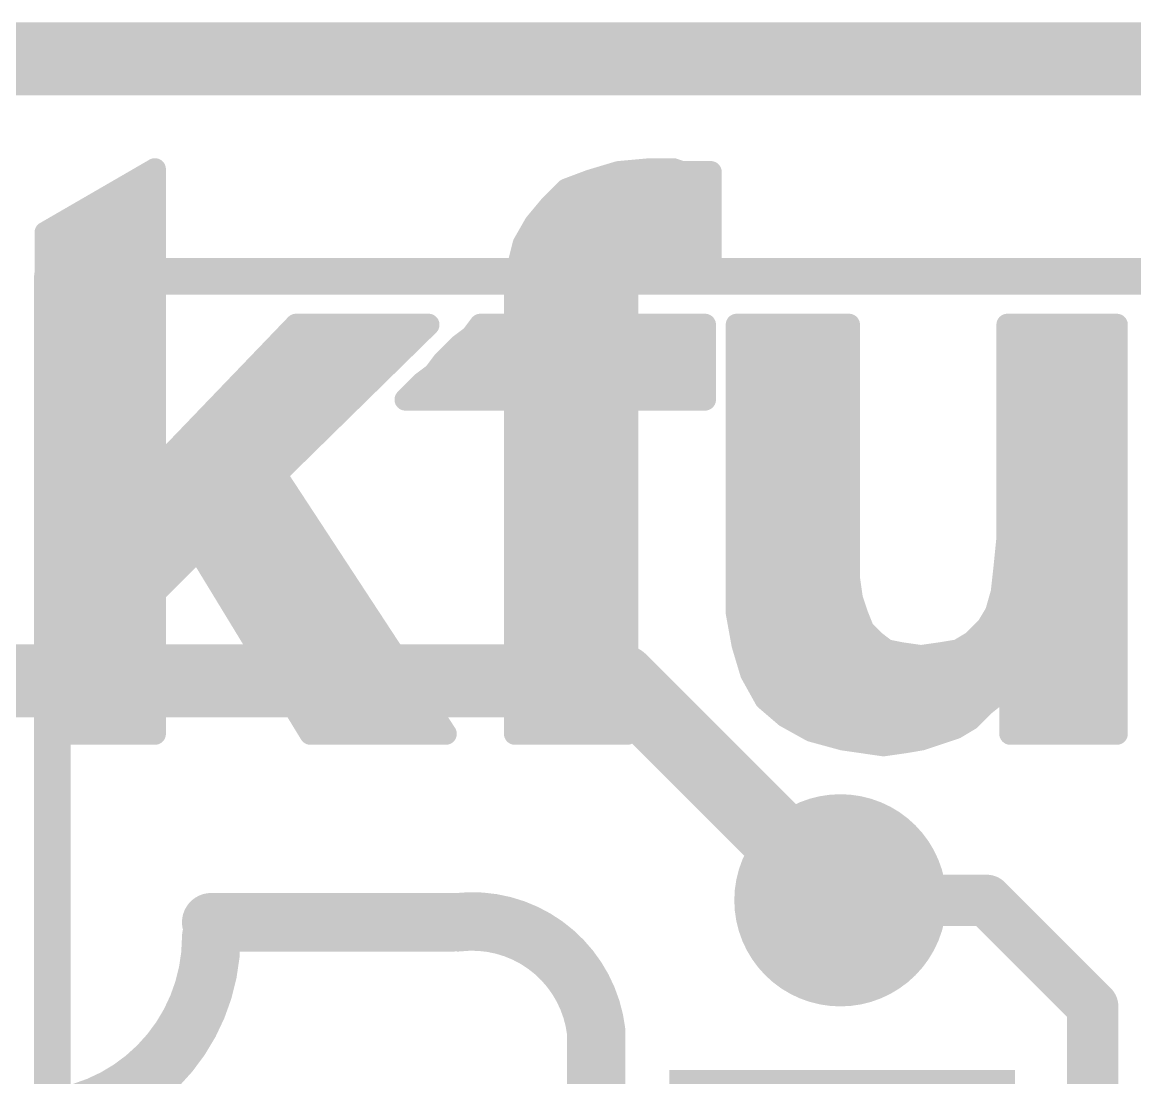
# Model space of a CAD drawing. Extents: x -29 to 78, y -18 to 17.
# Drawn here: x 12.653 to 16.516, y 12.973 to 16.637 of the extents above; entities that cross this region are included whole.
import ezdxf

# ---------------------------------------------------------------- set-up
doc = ezdxf.new("R2010")
doc.units = 0
for name, color, linetype in [('1', 12, 'CONTINUOUS'), ('16', 53, 'CONTINUOUS'), ('18', 110, 'CONTINUOUS'), ('20', 53, 'CONTINUOUS'), ('21', 41, 'CONTINUOUS'), ('22', 40, 'CONTINUOUS')]:
    doc.layers.add(name, color=color, linetype=linetype)

# ---------------------------------------------------------------- blocks, each defined once
blk = doc.blocks.new('RECT')
blk.add_solid([(-0.5, -0.5), (0.5, -0.5), (-0.5, 0.5), (0.5, 0.5)])
blk = doc.blocks.new('ROUNDV')
at = {"const_width": 0.5}
blk.add_lwpolyline([(0, -0.25, 1), (0, 0.25, 1), (0, -0.25)], format="xyb", dxfattribs=at)

msp = doc.modelspace()

# ---------------------------------------------------------------- linework, layer by layer
at = {"layer": '1'}
for points, const_width in [([(0, 16.51), (21.59, 16.51)], 0.254), ([(16.002, 13.589), (15.494, 13.589)], 0.1778), ([(16.3703, 13.2207), (16.002, 13.589)], 0.1778), ([(16.3703, 9.2583), (16.3703, 13.2207)], 0.1778)]:
    msp.add_lwpolyline(points, dxfattribs=dict(at, const_width=const_width))
at = {"layer": '1', "const_width": 0.0889}
for points in [[(15.494, 13.6334, 1), (15.494, 13.5446)], [(16.0334, 13.6204, 1), (15.9706, 13.5576)], [(16.002, 13.5446, 1), (16.002, 13.6334)], [(16.4148, 13.2207, 1), (16.3258, 13.2207)], [(16.3389, 13.1893, 1), (16.4017, 13.2521)]]:
    msp.add_lwpolyline(points, format="xyb", dxfattribs=at)
at = {"layer": '16', "const_width": 0.254}
for points in [[(0, 16.51), (21.59, 16.51)], [(14.732, 14.351), (10.037, 14.351)], [(14.732, 14.351), (15.494, 13.589)]]:
    msp.add_lwpolyline(points, dxfattribs=at)
at = {"layer": '16', "const_width": 0.127}
for points in [[(14.7769, 14.3959, 1), (14.6871, 14.3061)], [(14.732, 14.2875, 1), (14.732, 14.4145)], [(15.4491, 13.5441, 1), (15.5389, 13.6339)]]:
    msp.add_lwpolyline(points, format="xyb", dxfattribs=at)
at = {"layer": '20', "const_width": 0.2032}
msp.add_lwpolyline([(0, 16.51), (21.59, 16.51)], dxfattribs=at)
at = {"layer": '21'}
for points, const_width in [([(12.734, 15.907), (13.114, 16.127)], 0.0762), ([(13.114, 16.127), (13.114, 15.077)], 0.0762), ([(14.624, 16.087), (14.724, 16.117)], 0.0762), ([(14.724, 16.117), (14.834, 16.127)], 0.0762), ([(14.834, 16.127), (14.914, 16.127)], 0.0762), ([(14.914, 16.127), (14.944, 16.117)], 0.0762), ([(14.944, 16.117), (15.044, 16.117)], 0.0762), ([(15.044, 16.117), (15.044, 15.827)], 0.0762), ([(13.0297, 16.0782), (13.114, 16.0782)], 0.0762), ([(14.544, 16.057), (14.624, 16.087)], 0.0762), ([(14.6005, 16.0782), (15.044, 16.0782)], 0.0762), ([(14.484, 15.997), (14.544, 16.057)], 0.0762), ([(12.8981, 16.002), (13.114, 16.002)], 0.0762), ([(14.434, 15.937), (14.484, 15.997)], 0.0762), ([(14.489, 16.002), (15.044, 16.002)], 0.0762), ([(12.7665, 15.9258), (13.114, 15.9258)], 0.0762), ([(14.394, 15.867), (14.434, 15.937)], 0.0762), ([(14.4276, 15.9258), (15.044, 15.9258)], 0.0762), ([(12.734, 14.167), (12.734, 15.907)], 0.0762), ([(12.734, 15.8496), (13.114, 15.8496)], 0.0762), ([(14.374, 15.787), (14.394, 15.867)], 0.0762), ([(14.3897, 15.8496), (15.044, 15.8496)], 0.0762), ([(14.804, 15.807), (14.784, 15.797)], 0.0762), ([(14.864, 15.827), (14.804, 15.807)], 0.0762), ([(15.044, 15.827), (14.864, 15.827)], 0.0762), ([(12.734, 15.7734), (13.114, 15.7734)], 0.0762), ([(14.364, 15.697), (14.374, 15.787)], 0.0762), ([(14.3725, 15.7734), (14.7761, 15.7734)], 0.0762), ([(14.774, 15.767), (14.764, 15.747)], 0.0762), ([(14.784, 15.797), (14.774, 15.767)], 0.0762), ([(14.764, 15.747), (14.754, 15.707)], 0.0762), ([(12.734, 15.6972), (13.114, 15.6972)], 0.0762), ([(14.364, 15.6972), (14.754, 15.6972)], 0.0762), ([(14.364, 15.587), (14.364, 15.697)], 0.0762), ([(14.754, 15.707), (14.754, 15.587)], 0.0762), ([(12.734, 15.621), (13.114, 15.621)], 0.0762), ([(14.364, 15.621), (14.754, 15.621)], 0.0762), ([(13.114, 15.077), (13.604, 15.587)], 0.0762), ([(14.064, 15.587), (13.534, 15.067)], 0.0762), ([(13.604, 15.587), (14.064, 15.587)], 0.0762), ([(14.214, 15.547), (14.244, 15.587)], 0.0762), ([(14.244, 15.587), (14.364, 15.587)], 0.0762), ([(14.754, 15.587), (15.024, 15.587)], 0.0762), ([(15.024, 15.587), (15.024, 15.327)], 0.0762), ([(15.134, 14.587), (15.134, 15.587)], 0.0762), ([(15.134, 15.587), (15.524, 15.587)], 0.0762), ([(15.524, 15.587), (15.524, 14.707)], 0.0762), ([(16.074, 14.847), (16.074, 15.587)], 0.0762), ([(16.074, 15.587), (16.454, 15.587)], 0.0762), ([(16.454, 15.587), (16.454, 14.167)], 0.0762), ([(12.734, 15.5448), (13.114, 15.5448)], 0.0762), ([(13.5635, 15.5448), (14.021, 15.5448)], 0.0762), ([(14.174, 15.517), (14.214, 15.547)], 0.0762), ([(14.2111, 15.5448), (15.024, 15.5448)], 0.0762), ([(15.134, 15.5448), (15.524, 15.5448)], 0.0762), ([(16.074, 15.5448), (16.454, 15.5448)], 0.0762), ([(14.114, 15.457), (14.174, 15.517)], 0.0762), ([(12.734, 15.4686), (13.114, 15.4686)], 0.0762), ([(13.4902, 15.4686), (13.9433, 15.4686)], 0.0762), ([(14.084, 15.417), (14.114, 15.457)], 0.0762), ([(14.1256, 15.4686), (15.024, 15.4686)], 0.0762), ([(15.134, 15.4686), (15.524, 15.4686)], 0.0762), ([(16.074, 15.4686), (16.454, 15.4686)], 0.0762), ([(14.044, 15.387), (14.084, 15.417)], 0.0762), ([(12.734, 15.3924), (13.114, 15.3924)], 0.0762), ([(13.417, 15.3924), (13.8657, 15.3924)], 0.0762), ([(13.984, 15.327), (14.044, 15.387)], 0.0762), ([(14.0512, 15.3924), (15.024, 15.3924)], 0.0762), ([(15.134, 15.3924), (15.524, 15.3924)], 0.0762), ([(16.074, 15.3924), (16.454, 15.3924)], 0.0762), ([(12.734, 15.3162), (13.114, 15.3162)], 0.0762), ([(13.3438, 15.3162), (13.788, 15.3162)], 0.0762), ([(14.364, 15.327), (13.984, 15.327)], 0.0762), ([(14.364, 14.167), (14.364, 15.327)], 0.0762), ([(14.364, 15.3162), (14.754, 15.3162)], 0.0762), ([(15.024, 15.327), (14.754, 15.327)], 0.0762), ([(14.754, 15.327), (14.754, 14.167)], 0.0762), ([(15.134, 15.3162), (15.524, 15.3162)], 0.0762), ([(16.074, 15.3162), (16.454, 15.3162)], 0.0762), ([(12.734, 15.24), (13.114, 15.24)], 0.0762), ([(13.2706, 15.24), (13.7103, 15.24)], 0.0762), ([(14.364, 15.24), (14.754, 15.24)], 0.0762), ([(15.134, 15.24), (15.524, 15.24)], 0.0762), ([(16.074, 15.24), (16.454, 15.24)], 0.0762), ([(12.734, 15.1638), (13.114, 15.1638)], 0.0762), ([(13.1974, 15.1638), (13.6327, 15.1638)], 0.0762), ([(14.364, 15.1638), (14.754, 15.1638)], 0.0762), ([(15.134, 15.1638), (15.524, 15.1638)], 0.0762), ([(16.074, 15.1638), (16.454, 15.1638)], 0.0762), ([(12.734, 15.0876), (13.114, 15.0876)], 0.0762), ([(13.1242, 15.0876), (13.555, 15.0876)], 0.0762), ([(13.534, 15.067), (14.124, 14.167)], 0.0762), ([(14.364, 15.0876), (14.754, 15.0876)], 0.0762), ([(15.134, 15.0876), (15.524, 15.0876)], 0.0762), ([(16.074, 15.0876), (16.454, 15.0876)], 0.0762), ([(12.734, 15.0114), (13.5704, 15.0114)], 0.0762), ([(14.364, 15.0114), (14.754, 15.0114)], 0.0762), ([(15.134, 15.0114), (15.524, 15.0114)], 0.0762), ([(16.074, 15.0114), (16.454, 15.0114)], 0.0762), ([(12.734, 14.9352), (13.6204, 14.9352)], 0.0762), ([(14.364, 14.9352), (14.754, 14.9352)], 0.0762), ([(15.134, 14.9352), (15.524, 14.9352)], 0.0762), ([(16.074, 14.9352), (16.454, 14.9352)], 0.0762), ([(12.734, 14.859), (13.6704, 14.859)], 0.0762), ([(14.364, 14.859), (14.754, 14.859)], 0.0762), ([(15.134, 14.859), (15.524, 14.859)], 0.0762), ([(16.064, 14.747), (16.074, 14.847)], 0.0762), ([(16.074, 14.859), (16.454, 14.859)], 0.0762), ([(13.264, 14.807), (13.114, 14.657)], 0.0762), ([(13.654, 14.167), (13.264, 14.807)], 0.0762), ([(12.734, 14.7828), (13.2398, 14.7828)], 0.0762), ([(13.2787, 14.7828), (13.7203, 14.7828)], 0.0762), ([(14.364, 14.7828), (14.754, 14.7828)], 0.0762), ([(15.134, 14.7828), (15.524, 14.7828)], 0.0762), ([(16.0676, 14.7828), (16.454, 14.7828)], 0.0762), ([(16.054, 14.657), (16.064, 14.747)], 0.0762), ([(12.734, 14.7066), (13.1636, 14.7066)], 0.0762), ([(13.3252, 14.7066), (13.7703, 14.7066)], 0.0762), ([(14.364, 14.7066), (14.754, 14.7066)], 0.0762), ([(15.134, 14.7066), (15.5241, 14.7066)], 0.0762), ([(15.524, 14.707), (15.534, 14.637)], 0.0762), ([(16.0595, 14.7066), (16.454, 14.7066)], 0.0762), ([(13.114, 14.657), (13.114, 14.167)], 0.0762), ([(16.034, 14.587), (16.054, 14.657)], 0.0762), ([(12.734, 14.6304), (13.114, 14.6304)], 0.0762), ([(13.3716, 14.6304), (13.8202, 14.6304)], 0.0762), ([(14.364, 14.6304), (14.754, 14.6304)], 0.0762), ([(15.134, 14.6304), (15.5362, 14.6304)], 0.0762), ([(15.534, 14.637), (15.554, 14.577)], 0.0762), ([(16.0464, 14.6304), (16.454, 14.6304)], 0.0762), ([(15.154, 14.477), (15.134, 14.587)], 0.0762), ([(15.554, 14.577), (15.574, 14.527)], 0.0762), ([(16.004, 14.537), (16.034, 14.587)], 0.0762), ([(12.734, 14.5542), (13.114, 14.5542)], 0.0762), ([(13.4181, 14.5542), (13.8702, 14.5542)], 0.0762), ([(14.364, 14.5542), (14.754, 14.5542)], 0.0762), ([(15.14, 14.5542), (15.5631, 14.5542)], 0.0762), ([(15.574, 14.527), (15.614, 14.487)], 0.0762), ([(15.954, 14.487), (16.004, 14.537)], 0.0762), ([(16.0143, 14.5542), (16.454, 14.5542)], 0.0762), ([(15.614, 14.487), (15.654, 14.457)], 0.0762), ([(15.904, 14.457), (15.954, 14.487)], 0.0762), ([(12.734, 14.478), (13.114, 14.478)], 0.0762), ([(13.4645, 14.478), (13.9201, 14.478)], 0.0762), ([(14.364, 14.478), (14.754, 14.478)], 0.0762), ([(15.1538, 14.478), (15.626, 14.478)], 0.0762), ([(15.184, 14.377), (15.154, 14.477)], 0.0762), ([(15.654, 14.457), (15.704, 14.447)], 0.0762), ([(15.844, 14.447), (15.904, 14.457)], 0.0762), ([(15.939, 14.478), (16.454, 14.478)], 0.0762), ([(15.704, 14.447), (15.774, 14.437)], 0.0762), ([(15.774, 14.437), (15.844, 14.447)], 0.0762), ([(12.734, 14.4018), (13.114, 14.4018)], 0.0762), ([(13.5109, 14.4018), (13.9701, 14.4018)], 0.0762), ([(14.364, 14.4018), (14.754, 14.4018)], 0.0762), ([(15.1766, 14.4018), (16.454, 14.4018)], 0.0762), ([(15.234, 14.287), (15.184, 14.377)], 0.0762), ([(16.084, 14.367), (16.044, 14.307)], 0.0762), ([(16.084, 14.167), (16.084, 14.367)], 0.0762), ([(12.734, 14.3256), (13.114, 14.3256)], 0.0762), ([(13.5574, 14.3256), (14.02, 14.3256)], 0.0762), ([(14.364, 14.3256), (14.754, 14.3256)], 0.0762), ([(15.2126, 14.3256), (16.0564, 14.3256)], 0.0762), ([(16.044, 14.307), (15.994, 14.267)], 0.0762), ([(16.084, 14.3256), (16.454, 14.3256)], 0.0762), ([(15.304, 14.227), (15.234, 14.287)], 0.0762), ([(15.994, 14.267), (15.944, 14.217)], 0.0762), ([(12.734, 14.2494), (13.114, 14.2494)], 0.0762), ([(13.6038, 14.2494), (14.07, 14.2494)], 0.0762), ([(14.364, 14.2494), (14.754, 14.2494)], 0.0762), ([(15.2779, 14.2494), (15.9764, 14.2494)], 0.0762), ([(15.394, 14.177), (15.304, 14.227)], 0.0762), ([(15.944, 14.217), (15.894, 14.187)], 0.0762), ([(16.084, 14.2494), (16.454, 14.2494)], 0.0762), ([(15.894, 14.187), (15.774, 14.147)], 0.0762), ([(12.734, 14.1732), (13.114, 14.1732)], 0.0762), ([(13.114, 14.167), (12.734, 14.167)], 0.0762), ([(13.6502, 14.1732), (14.1199, 14.1732)], 0.0762), ([(14.124, 14.167), (13.654, 14.167)], 0.0762), ([(14.364, 14.1732), (14.754, 14.1732)], 0.0762), ([(14.754, 14.167), (14.364, 14.167)], 0.0762), ([(15.504, 14.147), (15.394, 14.177)], 0.0762), ([(15.4079, 14.1732), (15.8526, 14.1732)], 0.0762), ([(15.644, 14.127), (15.504, 14.147)], 0.0762), ([(15.774, 14.147), (15.714, 14.137)], 0.0762), ([(16.084, 14.1732), (16.454, 14.1732)], 0.0762), ([(16.454, 14.167), (16.084, 14.167)], 0.0762), ([(15.714, 14.137), (15.644, 14.127)], 0.0762), ([(14.1526, 13.5128), (13.3096, 13.5128)], 0.2032), ([(14.6463, 3.3782), (14.6463, 13.1318)], 0.2032)]:
    msp.add_lwpolyline(points, dxfattribs=dict(at, const_width=const_width))
for points, const_width in [([(13.1331, 16.127, 1), (13.095, 16.127)], 0.0381), ([(13.1235, 16.1105, 1), (13.1045, 16.1435)], 0.0381), ([(14.7223, 16.136, 1), (14.7257, 16.098)], 0.0381), ([(14.7295, 16.0988, 1), (14.7185, 16.1352)], 0.0381), ([(14.834, 16.1461, 1), (14.834, 16.108)], 0.0381), ([(14.8357, 16.108, 1), (14.8323, 16.146)], 0.0381), ([(14.92, 16.1451, 1), (14.908, 16.1089)], 0.0381), ([(14.914, 16.108, 1), (14.914, 16.1461)], 0.0381), ([(14.944, 16.1361, 1), (14.944, 16.098)], 0.0381), ([(14.938, 16.0989, 1), (14.95, 16.1351)], 0.0381), ([(15.0631, 16.117, 1), (15.025, 16.117)], 0.0381), ([(15.044, 16.098, 1), (15.044, 16.1361)], 0.0381), ([(13.0297, 16.0973, 1), (13.0297, 16.0592)], 0.0381), ([(13.114, 16.0592, 1), (13.114, 16.0973)], 0.0381), ([(14.6005, 16.0973, 1), (14.6005, 16.0592)], 0.0381), ([(14.6185, 16.1052, 1), (14.6295, 16.0688)], 0.0381), ([(14.6307, 16.0692, 1), (14.6173, 16.1048)], 0.0381), ([(15.044, 16.0592, 1), (15.044, 16.0973)], 0.0381), ([(14.5373, 16.0748, 1), (14.5507, 16.0392)], 0.0381), ([(14.5575, 16.0435, 1), (14.5305, 16.0705)], 0.0381), ([(12.8981, 16.0211, 1), (12.8981, 15.983)], 0.0381), ([(13.114, 15.983, 1), (13.114, 16.0211)], 0.0381), ([(14.4986, 15.9848, 1), (14.4694, 16.0092)], 0.0381), ([(14.489, 16.0211, 1), (14.489, 15.983)], 0.0381), ([(15.044, 15.983, 1), (15.044, 16.0211)], 0.0381), ([(14.4705, 16.0105, 1), (14.4975, 15.9835)], 0.0381), ([(12.7665, 15.9449, 1), (12.7665, 15.9068)], 0.0381), ([(13.114, 15.9068, 1), (13.114, 15.9449)], 0.0381), ([(14.4276, 15.9449, 1), (14.4276, 15.9068)], 0.0381), ([(14.4194, 15.9492, 1), (14.4486, 15.9248)], 0.0381), ([(14.4505, 15.9275, 1), (14.4175, 15.9465)], 0.0381), ([(15.044, 15.9068, 1), (15.044, 15.9449)], 0.0381), ([(12.753, 15.907, 1), (12.7149, 15.907)], 0.0381), ([(12.7245, 15.9235, 1), (12.7435, 15.8905)], 0.0381), ([(12.734, 15.8687, 1), (12.734, 15.8306)], 0.0381), ([(13.114, 15.8306, 1), (13.114, 15.8687)], 0.0381), ([(14.3897, 15.8687, 1), (14.3897, 15.8306)], 0.0381), ([(14.3775, 15.8765, 1), (14.4105, 15.8575)], 0.0381), ([(14.4125, 15.8624, 1), (14.3755, 15.8716)], 0.0381), ([(15.044, 15.8306, 1), (15.044, 15.8687)], 0.0381), ([(14.798, 15.8251, 1), (14.81, 15.7889)], 0.0381), ([(14.8125, 15.79, 1), (14.7955, 15.824)], 0.0381), ([(14.864, 15.846, 1), (14.864, 15.8079)], 0.0381), ([(14.87, 15.8089, 1), (14.858, 15.8451)], 0.0381), ([(15.025, 15.827, 1), (15.0631, 15.827)], 0.0381), ([(15.044, 15.8079, 1), (15.044, 15.846)], 0.0381), ([(12.734, 15.7925, 1), (12.734, 15.7544)], 0.0381), ([(13.114, 15.7544, 1), (13.114, 15.7925)], 0.0381), ([(14.3725, 15.7925, 1), (14.3725, 15.7544)], 0.0381), ([(14.3555, 15.7916, 1), (14.3925, 15.7824)], 0.0381), ([(14.3929, 15.7849, 1), (14.3551, 15.7891)], 0.0381), ([(14.791, 15.7585, 1), (14.757, 15.7755)], 0.0381), ([(14.7755, 15.814, 1), (14.7925, 15.78)], 0.0381), ([(14.8021, 15.791, 1), (14.7659, 15.803)], 0.0381), ([(14.7761, 15.7544, 1), (14.7761, 15.7925)], 0.0381), ([(14.747, 15.7555, 1), (14.781, 15.7385)], 0.0381), ([(14.7825, 15.7424, 1), (14.7455, 15.7516)], 0.0381), ([(14.7559, 15.773, 1), (14.7921, 15.761)], 0.0381), ([(12.734, 15.7163, 1), (12.734, 15.6782)], 0.0381), ([(13.114, 15.6782, 1), (13.114, 15.7163)], 0.0381), ([(14.364, 15.7163, 1), (14.364, 15.6782)], 0.0381), ([(14.3831, 15.697, 1), (14.345, 15.697)], 0.0381), ([(14.7731, 15.707, 1), (14.735, 15.707)], 0.0381), ([(14.7355, 15.7116, 1), (14.7725, 15.7024)], 0.0381), ([(14.754, 15.6782, 1), (14.754, 15.7163)], 0.0381), ([(14.3451, 15.6991, 1), (14.3829, 15.6949)], 0.0381), ([(12.734, 15.6401, 1), (12.734, 15.602)], 0.0381), ([(13.114, 15.602, 1), (13.114, 15.6401)], 0.0381), ([(14.364, 15.6401, 1), (14.364, 15.602)], 0.0381), ([(14.754, 15.602, 1), (14.754, 15.6401)], 0.0381), ([(13.604, 15.6061, 1), (13.604, 15.568)], 0.0381), ([(13.6177, 15.5738, 1), (13.5903, 15.6002)], 0.0381), ([(14.0773, 15.5734, 1), (14.0507, 15.6006)], 0.0381), ([(14.064, 15.568, 1), (14.064, 15.6061)], 0.0381), ([(14.244, 15.6061, 1), (14.244, 15.568)], 0.0381), ([(14.2592, 15.5756, 1), (14.2288, 15.5984)], 0.0381), ([(14.345, 15.587, 1), (14.3831, 15.587)], 0.0381), ([(14.364, 15.568, 1), (14.364, 15.6061)], 0.0381), ([(14.754, 15.6061, 1), (14.754, 15.568)], 0.0381), ([(14.735, 15.587, 1), (14.7731, 15.587)], 0.0381), ([(15.0431, 15.587, 1), (15.005, 15.587)], 0.0381), ([(15.024, 15.568, 1), (15.024, 15.6061)], 0.0381), ([(15.134, 15.6061, 1), (15.134, 15.568)], 0.0381), ([(15.1531, 15.587, 1), (15.115, 15.587)], 0.0381), ([(15.5431, 15.587, 1), (15.505, 15.587)], 0.0381), ([(15.524, 15.568, 1), (15.524, 15.6061)], 0.0381), ([(16.0931, 15.587, 1), (16.055, 15.587)], 0.0381), ([(16.074, 15.6061, 1), (16.074, 15.568)], 0.0381), ([(16.4731, 15.587, 1), (16.435, 15.587)], 0.0381), ([(16.454, 15.568, 1), (16.454, 15.6061)], 0.0381), ([(12.734, 15.5639, 1), (12.734, 15.5258)], 0.0381), ([(13.114, 15.5258, 1), (13.114, 15.5639)], 0.0381), ([(13.5635, 15.5639, 1), (13.5635, 15.5258)], 0.0381), ([(14.021, 15.5258, 1), (14.021, 15.5639)], 0.0381), ([(14.2111, 15.5639, 1), (14.2111, 15.5258)], 0.0381), ([(14.1988, 15.5584, 1), (14.2292, 15.5356)], 0.0381), ([(14.2254, 15.5318, 1), (14.2026, 15.5622)], 0.0381), ([(15.024, 15.5258, 1), (15.024, 15.5639)], 0.0381), ([(15.134, 15.5639, 1), (15.134, 15.5258)], 0.0381), ([(15.524, 15.5258, 1), (15.524, 15.5639)], 0.0381), ([(16.074, 15.5639, 1), (16.074, 15.5258)], 0.0381), ([(16.454, 15.5258, 1), (16.454, 15.5639)], 0.0381), ([(14.1626, 15.5322, 1), (14.1854, 15.5018)], 0.0381), ([(14.1875, 15.5035, 1), (14.1605, 15.5305)], 0.0381), ([(12.734, 15.4877, 1), (12.734, 15.4496)], 0.0381), ([(13.114, 15.4496, 1), (13.114, 15.4877)], 0.0381), ([(13.4902, 15.4877, 1), (13.4902, 15.4496)], 0.0381), ([(13.9433, 15.4496, 1), (13.9433, 15.4877)], 0.0381), ([(14.1292, 15.4456, 1), (14.0988, 15.4684)], 0.0381), ([(14.1256, 15.4877, 1), (14.1256, 15.4496)], 0.0381), ([(15.024, 15.4496, 1), (15.024, 15.4877)], 0.0381), ([(15.134, 15.4877, 1), (15.134, 15.4496)], 0.0381), ([(15.524, 15.4496, 1), (15.524, 15.4877)], 0.0381), ([(16.074, 15.4877, 1), (16.074, 15.4496)], 0.0381), ([(16.454, 15.4496, 1), (16.454, 15.4877)], 0.0381), ([(14.0954, 15.4018, 1), (14.0726, 15.4322)], 0.0381), ([(14.1005, 15.4705, 1), (14.1275, 15.4435)], 0.0381), ([(12.734, 15.4115, 1), (12.734, 15.3734)], 0.0381), ([(13.114, 15.3734, 1), (13.114, 15.4115)], 0.0381), ([(13.417, 15.4115, 1), (13.417, 15.3734)], 0.0381), ([(13.8657, 15.3734, 1), (13.8657, 15.4115)], 0.0381), ([(14.0326, 15.4022, 1), (14.0554, 15.3718)], 0.0381), ([(14.0575, 15.3735, 1), (14.0305, 15.4005)], 0.0381), ([(14.0512, 15.4115, 1), (14.0512, 15.3734)], 0.0381), ([(14.0688, 15.4284, 1), (14.0992, 15.4056)], 0.0381), ([(15.024, 15.3734, 1), (15.024, 15.4115)], 0.0381), ([(15.134, 15.4115, 1), (15.134, 15.3734)], 0.0381), ([(15.524, 15.3734, 1), (15.524, 15.4115)], 0.0381), ([(16.074, 15.4115, 1), (16.074, 15.3734)], 0.0381), ([(16.454, 15.3734, 1), (16.454, 15.4115)], 0.0381), ([(12.734, 15.3353, 1), (12.734, 15.2972)], 0.0381), ([(13.114, 15.2972, 1), (13.114, 15.3353)], 0.0381), ([(13.3438, 15.3353, 1), (13.3438, 15.2972)], 0.0381), ([(13.788, 15.2972, 1), (13.788, 15.3353)], 0.0381), ([(13.984, 15.346, 1), (13.984, 15.3079)], 0.0381), ([(13.9705, 15.3405, 1), (13.9975, 15.3135)], 0.0381), ([(14.364, 15.3353, 1), (14.364, 15.2972)], 0.0381), ([(14.3831, 15.327, 1), (14.345, 15.327)], 0.0381), ([(14.364, 15.3079, 1), (14.364, 15.346)], 0.0381), ([(14.754, 15.346, 1), (14.754, 15.3079)], 0.0381), ([(14.7731, 15.327, 1), (14.735, 15.327)], 0.0381), ([(14.754, 15.2972, 1), (14.754, 15.3353)], 0.0381), ([(15.005, 15.327, 1), (15.0431, 15.327)], 0.0381), ([(15.024, 15.3079, 1), (15.024, 15.346)], 0.0381), ([(15.134, 15.3353, 1), (15.134, 15.2972)], 0.0381), ([(15.524, 15.2972, 1), (15.524, 15.3353)], 0.0381), ([(16.074, 15.3353, 1), (16.074, 15.2972)], 0.0381), ([(16.454, 15.2972, 1), (16.454, 15.3353)], 0.0381), ([(12.734, 15.2591, 1), (12.734, 15.221)], 0.0381), ([(13.114, 15.221, 1), (13.114, 15.2591)], 0.0381), ([(13.2706, 15.2591, 1), (13.2706, 15.221)], 0.0381), ([(13.7103, 15.221, 1), (13.7103, 15.2591)], 0.0381), ([(14.364, 15.2591, 1), (14.364, 15.221)], 0.0381), ([(14.754, 15.221, 1), (14.754, 15.2591)], 0.0381), ([(15.134, 15.2591, 1), (15.134, 15.221)], 0.0381), ([(15.524, 15.221, 1), (15.524, 15.2591)], 0.0381), ([(16.074, 15.2591, 1), (16.074, 15.221)], 0.0381), ([(16.454, 15.221, 1), (16.454, 15.2591)], 0.0381), ([(12.734, 15.1829, 1), (12.734, 15.1448)], 0.0381), ([(13.114, 15.1448, 1), (13.114, 15.1829)], 0.0381), ([(13.1974, 15.1829, 1), (13.1974, 15.1448)], 0.0381), ([(13.6327, 15.1448, 1), (13.6327, 15.1829)], 0.0381), ([(14.364, 15.1829, 1), (14.364, 15.1448)], 0.0381), ([(14.754, 15.1448, 1), (14.754, 15.1829)], 0.0381), ([(15.134, 15.1829, 1), (15.134, 15.1448)], 0.0381), ([(15.524, 15.1448, 1), (15.524, 15.1829)], 0.0381), ([(16.074, 15.1829, 1), (16.074, 15.1448)], 0.0381), ([(16.454, 15.1448, 1), (16.454, 15.1829)], 0.0381), ([(12.734, 15.1067, 1), (12.734, 15.0686)], 0.0381), ([(13.1003, 15.0902, 1), (13.1277, 15.0638)], 0.0381), ([(13.1242, 15.1067, 1), (13.1242, 15.0686)], 0.0381), ([(13.114, 15.0686, 1), (13.114, 15.1067)], 0.0381), ([(13.5499, 15.0774, 1), (13.5181, 15.0566)], 0.0381), ([(13.555, 15.0686, 1), (13.555, 15.1067)], 0.0381), ([(14.364, 15.1067, 1), (14.364, 15.0686)], 0.0381), ([(14.754, 15.0686, 1), (14.754, 15.1067)], 0.0381), ([(15.134, 15.1067, 1), (15.134, 15.0686)], 0.0381), ([(15.524, 15.0686, 1), (15.524, 15.1067)], 0.0381), ([(16.074, 15.1067, 1), (16.074, 15.0686)], 0.0381), ([(16.454, 15.0686, 1), (16.454, 15.1067)], 0.0381), ([(13.095, 15.077, 1), (13.1331, 15.077)], 0.0381), ([(13.5207, 15.0806, 1), (13.5473, 15.0534)], 0.0381), ([(12.734, 15.0305, 1), (12.734, 14.9924)], 0.0381), ([(13.5704, 14.9924, 1), (13.5704, 15.0305)], 0.0381), ([(14.364, 15.0305, 1), (14.364, 14.9924)], 0.0381), ([(14.754, 14.9924, 1), (14.754, 15.0305)], 0.0381), ([(15.134, 15.0305, 1), (15.134, 14.9924)], 0.0381), ([(15.524, 14.9924, 1), (15.524, 15.0305)], 0.0381), ([(16.074, 15.0305, 1), (16.074, 14.9924)], 0.0381), ([(16.454, 14.9924, 1), (16.454, 15.0305)], 0.0381), ([(12.734, 14.9543, 1), (12.734, 14.9162)], 0.0381), ([(13.6204, 14.9162, 1), (13.6204, 14.9543)], 0.0381), ([(14.364, 14.9543, 1), (14.364, 14.9162)], 0.0381), ([(14.754, 14.9162, 1), (14.754, 14.9543)], 0.0381), ([(15.134, 14.9543, 1), (15.134, 14.9162)], 0.0381), ([(15.524, 14.9162, 1), (15.524, 14.9543)], 0.0381), ([(16.074, 14.9543, 1), (16.074, 14.9162)], 0.0381), ([(16.454, 14.9162, 1), (16.454, 14.9543)], 0.0381), ([(12.734, 14.878, 1), (12.734, 14.8399)], 0.0381), ([(13.6704, 14.8399, 1), (13.6704, 14.878)], 0.0381), ([(14.364, 14.878, 1), (14.364, 14.8399)], 0.0381), ([(14.754, 14.8399, 1), (14.754, 14.878)], 0.0381), ([(15.134, 14.878, 1), (15.134, 14.8399)], 0.0381), ([(15.524, 14.8399, 1), (15.524, 14.878)], 0.0381), ([(16.074, 14.878, 1), (16.074, 14.8399)], 0.0381), ([(16.093, 14.8451, 1), (16.055, 14.8489)], 0.0381), ([(16.454, 14.8399, 1), (16.454, 14.878)], 0.0381), ([(13.2803, 14.8169, 1), (13.2477, 14.7971)], 0.0381), ([(13.2775, 14.7935, 1), (13.2505, 14.8205)], 0.0381), ([(16.055, 14.847, 1), (16.0931, 14.847)], 0.0381), ([(12.734, 14.8018, 1), (12.734, 14.7637)], 0.0381), ([(13.2398, 14.7637, 1), (13.2398, 14.8018)], 0.0381), ([(13.2787, 14.8018, 1), (13.2787, 14.7637)], 0.0381), ([(13.7203, 14.7637, 1), (13.7203, 14.8018)], 0.0381), ([(14.364, 14.8018, 1), (14.364, 14.7637)], 0.0381), ([(14.754, 14.7637, 1), (14.754, 14.8018)], 0.0381), ([(15.134, 14.8018, 1), (15.134, 14.7637)], 0.0381), ([(15.524, 14.7637, 1), (15.524, 14.8018)], 0.0381), ([(16.0676, 14.8018, 1), (16.0676, 14.7637)], 0.0381), ([(16.454, 14.7637, 1), (16.454, 14.8018)], 0.0381), ([(16.045, 14.7489, 1), (16.083, 14.7451)], 0.0381), ([(16.0829, 14.7449, 1), (16.0451, 14.7491)], 0.0381), ([(12.734, 14.7256, 1), (12.734, 14.6875)], 0.0381), ([(13.1636, 14.6875, 1), (13.1636, 14.7256)], 0.0381), ([(13.3252, 14.7256, 1), (13.3252, 14.6875)], 0.0381), ([(13.7703, 14.6875, 1), (13.7703, 14.7256)], 0.0381), ([(14.364, 14.7256, 1), (14.364, 14.6875)], 0.0381), ([(14.754, 14.6875, 1), (14.754, 14.7256)], 0.0381), ([(15.134, 14.7256, 1), (15.134, 14.6875)], 0.0381), ([(15.5429, 14.7097, 1), (15.5051, 14.7043)], 0.0381), ([(15.505, 14.707, 1), (15.5431, 14.707)], 0.0381), ([(15.5241, 14.6875, 1), (15.5241, 14.7256)], 0.0381), ([(16.0595, 14.7256, 1), (16.0595, 14.6875)], 0.0381), ([(16.454, 14.6875, 1), (16.454, 14.7256)], 0.0381), ([(13.1005, 14.6705, 1), (13.1275, 14.6435)], 0.0381), ([(13.1331, 14.657, 1), (13.095, 14.657)], 0.0381), ([(16.0723, 14.6518, 1), (16.0357, 14.6622)], 0.0381), ([(12.734, 14.6494, 1), (12.734, 14.6113)], 0.0381), ([(13.114, 14.6113, 1), (13.114, 14.6494)], 0.0381), ([(13.3716, 14.6494, 1), (13.3716, 14.6113)], 0.0381), ([(13.8202, 14.6113, 1), (13.8202, 14.6494)], 0.0381), ([(14.364, 14.6494, 1), (14.364, 14.6113)], 0.0381), ([(14.754, 14.6113, 1), (14.754, 14.6494)], 0.0381), ([(15.134, 14.6494, 1), (15.134, 14.6113)], 0.0381), ([(15.5521, 14.643, 1), (15.5159, 14.631)], 0.0381), ([(15.5151, 14.6343, 1), (15.5529, 14.6397)], 0.0381), ([(15.5362, 14.6113, 1), (15.5362, 14.6494)], 0.0381), ([(16.0464, 14.6494, 1), (16.0464, 14.6113)], 0.0381), ([(16.0351, 14.6591, 1), (16.0729, 14.6549)], 0.0381), ([(16.454, 14.6113, 1), (16.454, 14.6494)], 0.0381), ([(15.1527, 14.5904, 1), (15.1153, 14.5836)], 0.0381), ([(15.115, 14.587, 1), (15.1531, 14.587)], 0.0381), ([(15.5717, 14.5841, 1), (15.5363, 14.5699)], 0.0381), ([(15.5359, 14.571, 1), (15.5721, 14.583)], 0.0381), ([(16.0157, 14.5922, 1), (16.0523, 14.5818)], 0.0381), ([(16.0503, 14.5772, 1), (16.0177, 14.5968)], 0.0381), ([(12.734, 14.5733, 1), (12.734, 14.5352)], 0.0381), ([(13.114, 14.5352, 1), (13.114, 14.5733)], 0.0381), ([(13.4181, 14.5733, 1), (13.4181, 14.5352)], 0.0381), ([(13.8702, 14.5352, 1), (13.8702, 14.5733)], 0.0381), ([(14.364, 14.5733, 1), (14.364, 14.5352)], 0.0381), ([(14.754, 14.5352, 1), (14.754, 14.5733)], 0.0381), ([(15.14, 14.5733, 1), (15.14, 14.5352)], 0.0381), ([(15.5875, 14.5405, 1), (15.5605, 14.5135)], 0.0381), ([(15.5631, 14.5352, 1), (15.5631, 14.5733)], 0.0381), ([(15.9877, 14.5468, 1), (16.0203, 14.5272)], 0.0381), ([(16.0175, 14.5235, 1), (15.9905, 14.5505)], 0.0381), ([(16.0143, 14.5733, 1), (16.0143, 14.5352)], 0.0381), ([(16.454, 14.5352, 1), (16.454, 14.5733)], 0.0381), ([(15.5563, 14.5199, 1), (15.5917, 14.5341)], 0.0381), ([(15.6254, 14.5022, 1), (15.6026, 14.4718)], 0.0381), ([(15.9638, 14.4707, 1), (15.9442, 14.5033)], 0.0381), ([(12.734, 14.4971, 1), (12.734, 14.459)], 0.0381), ([(13.114, 14.459, 1), (13.114, 14.4971)], 0.0381), ([(13.4645, 14.4971, 1), (13.4645, 14.459)], 0.0381), ([(13.9201, 14.459, 1), (13.9201, 14.4971)], 0.0381), ([(14.364, 14.4971, 1), (14.364, 14.459)], 0.0381), ([(14.754, 14.459, 1), (14.754, 14.4971)], 0.0381), ([(15.1538, 14.4971, 1), (15.1538, 14.459)], 0.0381), ([(15.1722, 14.4825, 1), (15.1358, 14.4715)], 0.0381), ([(15.1353, 14.4736, 1), (15.1727, 14.4804)], 0.0381), ([(15.6005, 14.4735, 1), (15.6275, 14.5005)], 0.0381), ([(15.626, 14.459, 1), (15.626, 14.4971)], 0.0381), ([(15.6577, 14.4757, 1), (15.6503, 14.4383)], 0.0381), ([(15.6426, 14.4418, 1), (15.6654, 14.4722)], 0.0381), ([(15.8942, 14.4733, 1), (15.9138, 14.4407)], 0.0381), ([(15.9071, 14.4382, 1), (15.9009, 14.4758)], 0.0381), ([(15.939, 14.4971, 1), (15.939, 14.459)], 0.0381), ([(15.9405, 14.5005, 1), (15.9675, 14.4735)], 0.0381), ([(16.454, 14.459, 1), (16.454, 14.4971)], 0.0381), ([(15.7067, 14.4659, 1), (15.7013, 14.4281)], 0.0381), ([(15.7003, 14.4283, 1), (15.7077, 14.4657)], 0.0381), ([(15.7713, 14.4559, 1), (15.7767, 14.4181)], 0.0381), ([(15.7713, 14.4181, 1), (15.7767, 14.4559)], 0.0381), ([(15.8409, 14.4658, 1), (15.8471, 14.4282)], 0.0381), ([(15.8467, 14.4281, 1), (15.8413, 14.4659)], 0.0381), ([(12.734, 14.4209, 1), (12.734, 14.3828)], 0.0381), ([(13.114, 14.3828, 1), (13.114, 14.4209)], 0.0381), ([(13.5109, 14.4209, 1), (13.5109, 14.3828)], 0.0381), ([(13.9701, 14.3828, 1), (13.9701, 14.4209)], 0.0381), ([(14.364, 14.4209, 1), (14.364, 14.3828)], 0.0381), ([(14.754, 14.3828, 1), (14.754, 14.4209)], 0.0381), ([(15.1766, 14.4209, 1), (15.1766, 14.3828)], 0.0381), ([(15.2007, 14.3863, 1), (15.1673, 14.3677)], 0.0381), ([(16.454, 14.3828, 1), (16.454, 14.4209)], 0.0381), ([(15.1658, 14.3715, 1), (15.2022, 14.3825)], 0.0381), ([(16.103, 14.367, 1), (16.0649, 14.367)], 0.0381), ([(16.0999, 14.3564, 1), (16.0681, 14.3776)], 0.0381), ([(12.734, 14.3447, 1), (12.734, 14.3066)], 0.0381), ([(13.114, 14.3066, 1), (13.114, 14.3447)], 0.0381), ([(13.5574, 14.3447, 1), (13.5574, 14.3066)], 0.0381), ([(14.02, 14.3066, 1), (14.02, 14.3447)], 0.0381), ([(14.364, 14.3447, 1), (14.364, 14.3066)], 0.0381), ([(14.754, 14.3066, 1), (14.754, 14.3447)], 0.0381), ([(15.2126, 14.3447, 1), (15.2126, 14.3066)], 0.0381), ([(16.0281, 14.3176, 1), (16.0599, 14.2964)], 0.0381), ([(16.0559, 14.2921, 1), (16.0321, 14.3219)], 0.0381), ([(16.0564, 14.3066, 1), (16.0564, 14.3447)], 0.0381), ([(16.084, 14.3447, 1), (16.084, 14.3066)], 0.0381), ([(16.454, 14.3066, 1), (16.454, 14.3447)], 0.0381), ([(15.2464, 14.3015, 1), (15.2216, 14.2725)], 0.0381), ([(15.2173, 14.2777, 1), (15.2507, 14.2963)], 0.0381), ([(15.9821, 14.2819, 1), (16.0059, 14.2521)], 0.0381), ([(16.0075, 14.2535, 1), (15.9805, 14.2805)], 0.0381), ([(12.734, 14.2685, 1), (12.734, 14.2304)], 0.0381), ([(13.114, 14.2304, 1), (13.114, 14.2685)], 0.0381), ([(13.6038, 14.2685, 1), (13.6038, 14.2304)], 0.0381), ([(14.07, 14.2304, 1), (14.07, 14.2685)], 0.0381), ([(14.364, 14.2685, 1), (14.364, 14.2304)], 0.0381), ([(14.754, 14.2304, 1), (14.754, 14.2685)], 0.0381), ([(15.2779, 14.2685, 1), (15.2779, 14.2304)], 0.0381), ([(15.3133, 14.2437, 1), (15.2947, 14.2103)], 0.0381), ([(15.2916, 14.2125, 1), (15.3164, 14.2415)], 0.0381), ([(15.9538, 14.2007, 1), (15.9342, 14.2333)], 0.0381), ([(15.9764, 14.2304, 1), (15.9764, 14.2685)], 0.0381), ([(16.084, 14.2685, 1), (16.084, 14.2304)], 0.0381), ([(16.454, 14.2304, 1), (16.454, 14.2685)], 0.0381), ([(15.8842, 14.2033, 1), (15.9038, 14.1707)], 0.0381), ([(15.9, 14.1689, 1), (15.888, 14.2051)], 0.0381), ([(15.9305, 14.2305, 1), (15.9575, 14.2035)], 0.0381), ([(12.734, 14.1923, 1), (12.734, 14.1542)], 0.0381), ([(12.734, 14.186, 1), (12.734, 14.1479)], 0.0381), ([(12.7149, 14.167, 1), (12.753, 14.167)], 0.0381), ([(13.095, 14.167, 1), (13.1331, 14.167)], 0.0381), ([(13.114, 14.1542, 1), (13.114, 14.1923)], 0.0381), ([(13.114, 14.1479, 1), (13.114, 14.186)], 0.0381), ([(13.6502, 14.1923, 1), (13.6502, 14.1542)], 0.0381), ([(13.654, 14.186, 1), (13.654, 14.1479)], 0.0381), ([(13.6377, 14.1571, 1), (13.6703, 14.1769)], 0.0381), ([(14.1081, 14.1566, 1), (14.1399, 14.1774)], 0.0381), ([(14.1199, 14.1542, 1), (14.1199, 14.1923)], 0.0381), ([(14.124, 14.1479, 1), (14.124, 14.186)], 0.0381), ([(14.364, 14.1923, 1), (14.364, 14.1542)], 0.0381), ([(14.364, 14.186, 1), (14.364, 14.1479)], 0.0381), ([(14.345, 14.167, 1), (14.3831, 14.167)], 0.0381), ([(14.735, 14.167, 1), (14.7731, 14.167)], 0.0381), ([(14.754, 14.1542, 1), (14.754, 14.1923)], 0.0381), ([(14.754, 14.1479, 1), (14.754, 14.186)], 0.0381), ([(15.399, 14.1954, 1), (15.389, 14.1586)], 0.0381), ([(15.3847, 14.1603, 1), (15.4033, 14.1937)], 0.0381), ([(15.4079, 14.1923, 1), (15.4079, 14.1542)], 0.0381), ([(15.5067, 14.1659, 1), (15.5013, 14.1281)], 0.0381), ([(15.499, 14.1286, 1), (15.509, 14.1654)], 0.0381), ([(15.768, 14.1651, 1), (15.78, 14.1289)], 0.0381), ([(15.7771, 14.1282, 1), (15.7709, 14.1658)], 0.0381), ([(15.8526, 14.1542, 1), (15.8526, 14.1923)], 0.0381), ([(16.084, 14.1923, 1), (16.084, 14.1542)], 0.0381), ([(16.084, 14.186, 1), (16.084, 14.1479)], 0.0381), ([(16.0649, 14.167, 1), (16.103, 14.167)], 0.0381), ([(16.435, 14.167, 1), (16.4731, 14.167)], 0.0381), ([(16.454, 14.1542, 1), (16.454, 14.1923)], 0.0381), ([(16.454, 14.1479, 1), (16.454, 14.186)], 0.0381), ([(15.6413, 14.1459, 1), (15.6467, 14.1081)], 0.0381), ([(15.6413, 14.1081, 1), (15.6467, 14.1459)], 0.0381), ([(15.7109, 14.1558, 1), (15.7171, 14.1182)], 0.0381), ([(15.7167, 14.1181, 1), (15.7113, 14.1559)], 0.0381), ([(13.3096, 13.5636, 1), (13.3096, 13.462)], 0.1016), ([(14.6463, 13.1318, 0.4143), (14.1653, 13.5128)], 0.2032), ([(14.1594, 13.5633, 1), (14.1712, 13.4623)], 0.1016), ([(14.1526, 13.462, 1), (14.1526, 13.5636)], 0.1016), ([(12.0396, 13.462, 1), (13.3096, 13.462)], 0.2032), ([(13.3604, 13.462, 1), (13.2588, 13.462)], 0.1016), ([(14.6971, 13.1318, 1), (14.5955, 13.1318)], 0.1016), ([(14.5958, 13.126, 1), (14.6968, 13.1376)], 0.1016)]:
    msp.add_lwpolyline(points, format="xyb", dxfattribs=dict(at, const_width=const_width))
at = {"layer": '22', "const_width": 0.0635}
for points in [[(12.758, 15.7868, 1), (12.758, 15.7233)], [(12.7898, 15.755, 1), (12.7263, 15.755)]]:
    msp.add_lwpolyline(points, format="xyb", dxfattribs=at)
at = {"layer": '22', "const_width": 0.127}
for points in [[(12.758, 15.755), (21.258, 15.755)], [(12.758, 0.755), (12.758, 15.755)]]:
    msp.add_lwpolyline(points, dxfattribs=at)

# ---------------------------------------------------------------- block references
at = {"layer": '1', "xscale": 0.6, "yscale": 1.2, "rotation": 270}
msp.add_blockref('RECT', (15.5, 12.7), dxfattribs=at)
at = {"layer": '18', "xscale": 0.7366, "yscale": 0.7366}
msp.add_blockref('ROUNDV', (15.494, 13.589), dxfattribs=at)
msp.add_blockref('ROUNDV', (15.494, 13.589), dxfattribs=at)

doc.saveas('drawing.dxf')
